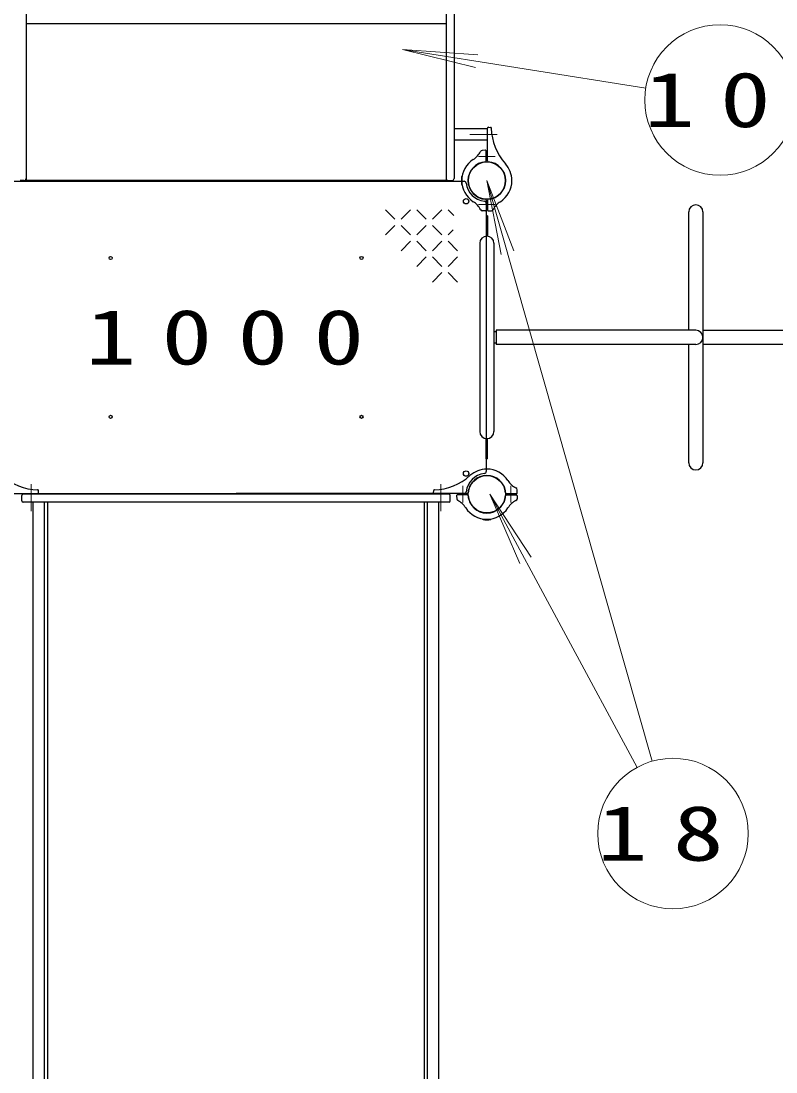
# Model space of a CAD drawing. Units: millimetres on the paper. Extents: x -385 to 0, y -594 to 267.
# Drawn here: x -246.15 to -216.05, y 127.79 to 169.67 of the extents above; entities that cross this region are included whole.
import ezdxf

# ---------------------------------------------------------------- set-up
doc = ezdxf.new("R2010")
doc.units = ezdxf.units.MM
doc.linetypes.add('USER2', pattern=[6, 3, -1, 1, -1])
doc.layers.add('LY_1', color=7, linetype='Continuous', lineweight=25)
doc.styles.add('ＭＳ ゴシック', font='')
doc.styles.get('ＭＳ ゴシック').set_extended_font_data('MS Gothic')

msp = doc.modelspace()

# ---------------------------------------------------------------- linework, layer by layer
at = {"layer": 'LY_1'}
for p, q in [((-245.951, 175.812), (-245.951, 163.312)), ((-229.201, 175.812), (-229.201, 163.312)), ((-228.884, 175.728), (-228.884, 163.395)), ((-229.201, 169.562), (-245.951, 169.562)), ((-227.516, 165.436), (-227.428, 165.431)), ((-227.551, 165.372), (-228.884, 165.372)), ((-227.551, 164.093), (-227.551, 165.403)), ((-227.551, 164.918), (-228.884, 164.918)), ((-227.635, 164.519), (-227.756, 164.515)), ((-227.601, 164.093), (-227.601, 164.486)), ((-228.562, 163.478), (-228.564, 163.478)), ((-246.795, 163.287), (-237.576, 163.287)), ((-246.034, 163.312), (-246.184, 163.312)), ((-229.201, 163.312), (-245.951, 163.312)), ((-237.576, 163.287), (-228.486, 163.287)), ((-229.117, 163.312), (-228.967, 163.312)), ((-228.562, 163.145), (-228.564, 163.145)), ((-227.601, 162.531), (-227.601, 157.062)), ((-227.551, 162.531), (-227.551, 162.138)), ((-227.635, 162.105), (-227.766, 162.109)), ((-227.516, 162.105), (-227.395, 162.109)), ((-227.602, 161.902), (-227.602, 161.094)), ((-227.549, 161.902), (-227.602, 161.902)), ((-227.549, 161.902), (-227.549, 161.094)), ((-219.526, 157.345), (-219.526, 162.062)), ((-218.959, 162.062), (-218.959, 157.062)), ((-227.859, 160.812), (-227.859, 153.312)), ((-227.292, 160.812), (-227.292, 153.312)), ((-227.601, 157.062), (-227.601, 151.722)), ((-227.209, 157.288), (-227.292, 157.288)), ((-227.209, 157.345), (-227.209, 156.778)), ((-219.242, 157.345), (-227.209, 157.345)), ((-218.959, 157.345), (-214.242, 157.345)), ((-218.959, 157.062), (-218.959, 152.062)), ((-227.209, 156.835), (-227.292, 156.835)), ((-219.242, 156.778), (-227.209, 156.778)), ((-219.526, 152.062), (-219.526, 156.778)), ((-214.242, 156.778), (-218.959, 156.778)), ((-227.602, 152.221), (-227.602, 153.03)), ((-227.549, 152.221), (-227.549, 153.03)), ((-227.549, 152.221), (-227.602, 152.221)), ((-246.795, 150.837), (-237.576, 150.837)), ((-229.084, 150.812), (-246.067, 150.812)), ((-245.452, 150.872), (-245.456, 150.959)), ((-228.357, 150.837), (-237.576, 150.837)), ((-229.7, 150.872), (-229.695, 150.959)), ((-228.357, 150.787), (-228.75, 150.787)), ((-226.795, 150.837), (-226.402, 150.837)), ((-226.795, 150.787), (-226.402, 150.787)), ((-226.369, 150.871), (-226.373, 150.992)), ((-246.117, 150.545), (-246.117, 150.762)), ((-229.084, 150.495), (-246.067, 150.495)), ((-245.662, 108.346), (-245.662, 150.495)), ((-245.209, 108.346), (-245.209, 150.495)), ((-245.086, 109.013), (-245.086, 150.495)), ((-230.066, 109.013), (-230.066, 150.495)), ((-229.942, 108.346), (-229.942, 150.495)), ((-229.489, 108.346), (-229.489, 150.495)), ((-229.034, 150.545), (-229.034, 150.762)), ((-228.783, 150.752), (-228.779, 150.631)), ((-226.369, 150.752), (-226.373, 150.621)), ((-227.742, 149.826), (-227.742, 149.823)), ((-227.409, 149.826), (-227.409, 149.823))]:
    msp.add_line(p, q, dxfattribs=at)
at = {"layer": 'LY_1', "lineweight": 13}
for p, q in [((-230.933, 168.54), (-228.023, 167.811)), ((-230.933, 168.54), (-227.94, 168.327)), ((-221.241, 166.994), (-230.933, 168.54)), ((-227.576, 163.312), (-227.008, 160.366)), ((-227.576, 163.312), (-226.505, 160.509)), ((-220.978, 140.174), (-227.576, 163.312)), ((-231.244, 161.768), (-231.619, 162.143)), ((-230.994, 161.768), (-230.619, 162.143)), ((-229.994, 161.768), (-230.369, 162.143)), ((-229.744, 161.768), (-229.369, 162.143)), ((-228.897, 161.921), (-229.119, 162.143)), ((-231.619, 161.143), (-231.244, 161.518)), ((-230.619, 161.143), (-230.994, 161.518)), ((-230.369, 161.143), (-229.994, 161.518)), ((-229.369, 161.143), (-229.744, 161.518)), ((-229.119, 161.143), (-228.92, 161.343)), ((-230.994, 160.518), (-230.619, 160.893)), ((-229.994, 160.518), (-230.369, 160.893)), ((-229.744, 160.518), (-229.369, 160.893)), ((-228.744, 160.518), (-229.119, 160.893)), ((-230.369, 159.893), (-229.994, 160.268)), ((-229.369, 159.893), (-229.744, 160.268)), ((-229.119, 159.893), (-228.744, 160.268)), ((-229.744, 159.268), (-229.369, 159.643)), ((-228.744, 159.268), (-229.119, 159.643)), ((-227.456, 150.809), (-226.266, 148.055)), ((-227.456, 150.809), (-225.806, 148.303)), ((-221.581, 139.928), (-227.456, 150.809))]:
    msp.add_line(p, q, dxfattribs=at)
at = {"layer": 'LY_1', "linetype": 'USER2', "lineweight": 13}
for p, q in [((-227.17, 165.145), (-228.255, 165.145)), ((-227.908, 164.27), (-227.244, 164.27)), ((-227.908, 162.353), (-227.244, 162.353)), ((-245.742, 151.218), (-245.742, 150.132)), ((-229.409, 151.218), (-229.409, 150.132)), ((-228.534, 150.48), (-228.534, 151.144)), ((-226.617, 150.48), (-226.617, 151.144))]:
    msp.add_line(p, q, dxfattribs=at)
at = {"layer": 'LY_1', "lineweight": 13}
for centre in [(-218.278, 166.522), (-220.155, 137.289)]:
    msp.add_circle(centre, 3, dxfattribs=at)
at = {"layer": 'LY_1'}
for centre, radius in [((-227.576, 163.312), 0.743), ((-228.401, 162.487), 0.108), ((-242.576, 160.228), 0.0625), ((-232.576, 160.228), 0.0625), ((-242.576, 153.895), 0.0625), ((-232.576, 153.895), 0.0625), ((-228.401, 151.637), 0.108), ((-227.576, 150.812), 0.743)]:
    msp.add_circle(centre, radius, dxfattribs=at)
for centre, radius, start, end in [((-227.517, 165.403), 0.0333, 87, 180), ((-227.43, 165.398), 0.0333, 1.0841, 87), ((-225.231, 165.44), 2.167, 181.0841, 222.2172), ((-228.567, 164.854), 0.833, 302.7272, 332.5412), ((-227.754, 164.431), 0.0833, 92, 152.5412), ((-227.634, 164.486), 0.0333, 0, 92), ((-227.576, 163.312), 1, 122.7272, 180), ((-227.576, 163.312), 0.75, 94.2707, 180), ((-227.634, 164.093), 0.0333, 274.2707, 0), ((-227.517, 164.093), 0.0333, 180, 265.7293), ((-227.576, 163.312), 0.75, 0, 85.7293), ((-227.576, 163.312), 1, 0, 42.2172), ((-246.034, 163.395), 0.0833, 270, 0), ((-229.117, 163.395), 0.0833, 180, 270), ((-228.967, 163.395), 0.0833, 270, 360), ((-227.576, 163.312), 1.017, 171.3731, 180), ((-228.564, 163.462), 0.0167, 90, 171.3731), ((-227.576, 163.312), 1.017, 180, 188.6269), ((-228.564, 163.162), 0.0167, 188.6269, 270), ((-227.576, 163.312), 1, 180, 237.2728), ((-228.486, 163.203), 0.0833, 6.7872, 90), ((-227.576, 163.312), 0.833, 186.7872, 263.2128), ((-227.576, 163.312), 0.75, 180, 265.7293), ((-227.576, 163.312), 0.75, 274.2707, 0), ((-227.576, 163.312), 1, 302.7272, 0), ((-227.634, 162.531), 0.0333, 0, 85.7293), ((-227.517, 162.531), 0.0333, 94.2707, 180), ((-228.567, 161.769), 0.833, 27.4588, 57.2728), ((-227.754, 162.192), 0.0833, 207.4588, 268), ((-227.684, 162.402), 0.0833, 0, 83.2128), ((-227.634, 162.138), 0.0333, 268, 0), ((-227.517, 162.138), 0.0333, 180, 272), ((-227.398, 162.192), 0.0833, 272, 332.5412), ((-226.585, 161.769), 0.833, 122.7272, 152.5412), ((-219.242, 162.062), 0.283, 0, 180), ((-227.576, 160.812), 0.283, 0, 180), ((-219.242, 157.062), 0.283, 270, 90), ((-227.576, 153.312), 0.283, 180, 0), ((-219.242, 152.062), 0.283, 180, 0), ((-227.576, 150.812), 0.833, 96.7872, 173.2128), ((-227.576, 150.812), 1, 90, 132.2172), ((-227.684, 151.722), 0.0833, 276.7872, 0), ((-227.576, 150.812), 1, 32.7272, 90), ((-245.448, 153.157), 2.167, 227.7828, 268.9158), ((-229.704, 153.157), 2.167, 271.0842, 312.2172), ((-227.576, 150.812), 0.75, 90, 175.7293), ((-227.576, 150.812), 0.75, 4.2707, 90), ((-226.033, 151.803), 0.833, 212.7272, 242.5412), ((-246.067, 150.762), 0.05, 90, 180), ((-245.49, 150.957), 0.0333, 3, 88.9159), ((-245.485, 150.87), 0.0333, 270, 3), ((-229.667, 150.87), 0.0333, 177, 270), ((-229.662, 150.957), 0.0333, 91.0841, 177), ((-229.084, 150.762), 0.05, 0, 90), ((-228.75, 150.753), 0.0333, 90, 182), ((-228.486, 150.92), 0.0833, 270, 353.2128), ((-228.357, 150.87), 0.0333, 270, 355.7293), ((-228.357, 150.753), 0.0333, 4.2707, 90), ((-226.795, 150.87), 0.0333, 184.2707, 270), ((-226.795, 150.753), 0.0333, 90, 175.7293), ((-226.456, 150.99), 0.0833, 2, 62.5412), ((-226.402, 150.87), 0.0333, 270, 2), ((-226.402, 150.753), 0.0333, 358, 90), ((-246.067, 150.545), 0.05, 180, 270), ((-229.084, 150.545), 0.05, 270, 0), ((-228.695, 150.634), 0.0833, 182, 242.5412), ((-229.118, 149.821), 0.833, 32.7272, 62.5412), ((-227.576, 150.812), 0.75, 184.2707, 270), ((-227.576, 150.812), 0.75, 270, 355.7293), ((-226.033, 149.821), 0.833, 117.4588, 147.2728), ((-226.456, 150.634), 0.0833, 297.4588, 358), ((-227.576, 150.812), 1, 212.7272, 270), ((-227.576, 150.812), 1, 270, 327.2728), ((-227.726, 149.823), 0.0167, 180, 261.3731), ((-227.576, 150.812), 1.017, 261.3731, 270), ((-227.576, 150.812), 1.017, 270, 278.6269), ((-227.426, 149.823), 0.0167, 278.6269, 0)]:
    msp.add_arc(centre, radius, start, end, dxfattribs=at)

# ---------------------------------------------------------------- texts
at = {"layer": 'LY_1', "char_height": 2.199, "style": 'ＭＳ ゴシック'}
for s, insert, attachment_point in [('\\T1.5;\\W1.35;10', (-218.278, 166.522), 5), ('\\T1.5;\\W1.35;1000', (-243.576, 157.062), 4), ('\\T1.5;\\W1.35;18', (-220.155, 137.289), 5)]:
    msp.add_mtext(s, dxfattribs=dict(at, insert=insert, attachment_point=attachment_point))

doc.saveas('drawing.dxf')
